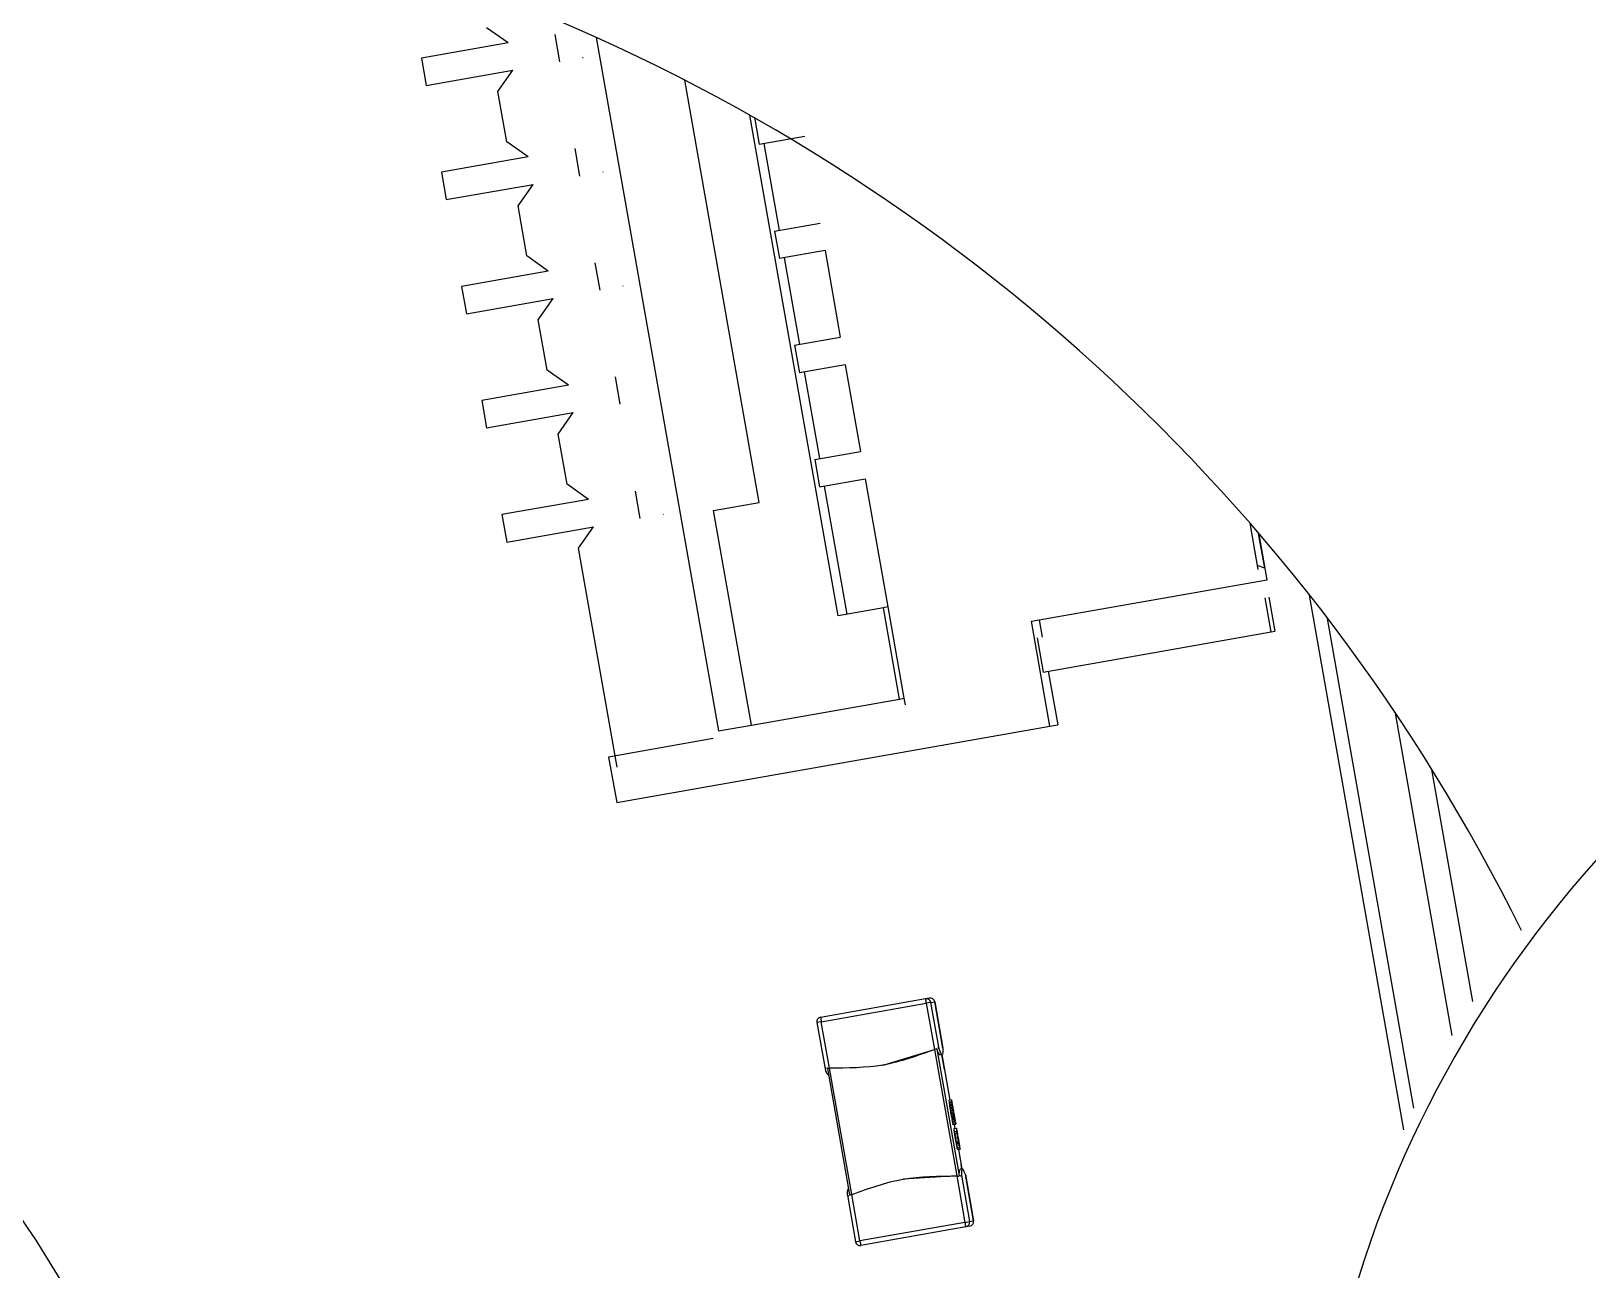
# Model space of a CAD drawing. Header units: millimetres. Extents: x -294 to 2792, y 5 to 1659.
# Drawn here: x 721.645 to 722.988, y 564.443 to 565.512 of the extents above; entities that cross this region are included whole.
import ezdxf

# ---------------------------------------------------------------- set-up
doc = ezdxf.new("R2010")
doc.units = ezdxf.units.MM
doc.layers.get('0').update_dxf_attribs({"lineweight": 18})

msp = doc.modelspace()

# ---------------------------------------------------------------- linework, layer by layer
at = {"color": 7, "linetype": 'Continuous', "lineweight": 25}
for p, q in [((722.0562, 565.5017), (722.0377, 565.5146)), ((722.0964, 565.5087), (722.1006, 565.4851)), ((722.0562, 565.5017), (721.9814, 565.4885)), ((722.1322, 565.5063), (722.2378, 564.9079)), ((721.9814, 565.4885), (721.9856, 565.4648)), ((722.1209, 565.4887), (722.1205, 565.4886)), ((721.9856, 565.4648), (722.0604, 565.478)), ((722.0474, 565.4595), (722.0604, 565.478)), ((722.2729, 565.105), (722.2086, 565.4695)), ((722.055, 565.4162), (722.0474, 565.4595)), ((722.3409, 565.0073), (722.2647, 565.4393)), ((722.2688, 565.4376), (722.273, 565.414)), ((722.0736, 565.4032), (722.055, 565.4162)), ((722.3123, 565.4209), (722.273, 565.414)), ((722.277, 565.4147), (722.2902, 565.3398)), ((722.0736, 565.4032), (721.9988, 565.39)), ((722.1138, 565.4103), (722.1179, 565.3866)), ((721.9988, 565.39), (722.0029, 565.3664)), ((722.1383, 565.3902), (722.1379, 565.3901)), ((722.0029, 565.3664), (722.0777, 565.3795)), ((722.0648, 565.361), (722.0777, 565.3795)), ((722.0724, 565.3177), (722.0648, 565.361)), ((722.2862, 565.3391), (722.3255, 565.3461)), ((722.2862, 565.3391), (722.2903, 565.3155)), ((722.3297, 565.3224), (722.2903, 565.3155)), ((722.3297, 565.3224), (722.3429, 565.2476)), ((722.0909, 565.3047), (722.0724, 565.3177)), ((722.1311, 565.3118), (722.1353, 565.2882)), ((722.2944, 565.3162), (722.3076, 565.2414)), ((722.0909, 565.3047), (722.0161, 565.2915)), ((722.0161, 565.2915), (722.0203, 565.2679)), ((722.0203, 565.2679), (722.0951, 565.2811)), ((722.0821, 565.2625), (722.0951, 565.2811)), ((722.1556, 565.2917), (722.1552, 565.2917)), ((722.0898, 565.2192), (722.0821, 565.2625)), ((722.3035, 565.2406), (722.3429, 565.2476)), ((722.3035, 565.2406), (722.3077, 565.217)), ((722.1083, 565.2062), (722.0898, 565.2192)), ((722.1485, 565.2133), (722.1527, 565.1897)), ((722.347, 565.2239), (722.3077, 565.217)), ((722.3117, 565.2177), (722.3249, 565.1429)), ((722.347, 565.2239), (722.3602, 565.1491)), ((722.1083, 565.2062), (722.0335, 565.193)), ((722.0335, 565.193), (722.0377, 565.1694)), ((722.0377, 565.1694), (722.1125, 565.1826)), ((722.0995, 565.164), (722.1125, 565.1826)), ((722.1071, 565.1207), (722.0995, 565.164)), ((722.3209, 565.1422), (722.3602, 565.1491)), ((722.3209, 565.1422), (722.325, 565.1185)), ((722.1257, 565.1077), (722.1071, 565.1207)), ((722.325, 565.1185), (722.3644, 565.1255)), ((722.3291, 565.1192), (722.3486, 565.0086)), ((722.3644, 565.1255), (722.3839, 565.0149)), ((722.1257, 565.1077), (722.0509, 565.0945)), ((722.1659, 565.1148), (722.17, 565.0912)), ((722.2335, 565.098), (722.2729, 565.105)), ((722.0509, 565.0945), (722.055, 565.0709)), ((722.19, 565.0947), (722.1903, 565.0948)), ((722.2662, 564.9129), (722.2335, 565.098)), ((722.055, 565.0709), (722.1298, 565.0841)), ((722.1169, 565.0656), (722.1298, 565.0841)), ((722.6963, 565.0871), (722.7033, 565.0471)), ((722.7092, 565.0482), (722.7039, 565.0782)), ((722.7113, 565.0384), (722.7044, 565.0777)), ((722.1502, 564.8765), (722.1169, 565.0656)), ((722.5079, 565.0025), (722.7047, 565.0372)), ((722.7092, 565.0482), (722.7027, 565.0505)), ((722.7047, 565.0372), (722.7113, 565.0384)), ((722.7476, 565.0251), (722.829, 564.5636)), ((722.3802, 565.0142), (722.3409, 565.0073)), ((722.3839, 565.0149), (722.3802, 565.0142)), ((722.3941, 564.9354), (722.3802, 565.0142)), ((722.3839, 565.0149), (722.3978, 564.9361)), ((722.7147, 564.9933), (722.7095, 565.0228)), ((722.7128, 565.0234), (722.718, 564.9939)), ((722.5238, 564.9119), (722.5079, 565.0025)), ((722.5145, 565.0037), (722.5171, 564.9889)), ((722.8378, 564.5825), (722.7634, 565.0048)), ((722.5127, 564.9881), (722.5179, 564.9586)), ((722.5179, 564.9586), (722.7147, 564.9933)), ((722.7147, 564.9933), (722.718, 564.9939)), ((722.5223, 564.9594), (722.5305, 564.9131)), ((722.2662, 564.9129), (722.3941, 564.9354)), ((722.3941, 564.9354), (722.3978, 564.9361)), ((722.3978, 564.9361), (722.3988, 564.9305)), ((722.8709, 564.645), (722.8219, 564.9231)), ((722.1499, 564.846), (722.5238, 564.9119)), ((722.2378, 564.9079), (722.2662, 564.9129)), ((722.5238, 564.9119), (722.5305, 564.9131)), ((722.2332, 564.9013), (722.1429, 564.8854)), ((722.1429, 564.8854), (722.1499, 564.846)), ((722.8886, 564.6743), (722.8533, 564.8745)), ((722.3259, 564.6609), (722.4165, 564.6769)), ((722.4165, 564.6769), (722.4198, 564.6775)), ((722.3265, 564.657), (722.417, 564.6729)), ((722.4211, 564.6736), (722.417, 564.6729)), ((722.417, 564.6729), (722.4241, 564.6329)), ((722.4211, 564.6736), (722.4245, 564.6742)), ((722.4281, 564.6336), (722.4211, 564.6736)), ((722.4315, 564.6343), (722.4245, 564.6742)), ((722.4245, 564.6742), (722.4315, 564.6342)), ((722.4245, 564.6742), (722.4245, 564.6742)), ((722.3265, 564.657), (722.3227, 564.6563)), ((722.3227, 564.6563), (722.3297, 564.6163)), ((722.3335, 564.6169), (722.3265, 564.657)), ((722.3798, 564.6196), (722.4241, 564.6329)), ((722.426, 564.6337), (722.4241, 564.6329)), ((722.4241, 564.6329), (722.4255, 564.6335)), ((722.4241, 564.6329), (722.4434, 564.5239)), ((722.426, 564.6337), (722.4255, 564.6335)), ((722.4262, 564.6333), (722.4454, 564.5242)), ((722.4288, 564.6283), (722.4308, 564.6286)), ((722.4327, 564.6159), (722.4305, 564.6286)), ((722.4305, 564.6286), (722.4374, 564.5893)), ((722.3317, 564.6166), (722.3509, 564.5076)), ((722.3324, 564.6113), (722.3326, 564.6113)), ((722.3528, 564.5079), (722.3336, 564.6169)), ((722.3797, 564.6196), (722.3798, 564.6196)), ((722.4388, 564.5895), (722.4369, 564.5892)), ((722.437, 564.5876), (722.4369, 564.5892)), ((722.439, 564.588), (722.437, 564.5876)), ((722.4371, 564.5871), (722.437, 564.5876)), ((722.4371, 564.5871), (722.4391, 564.5874)), ((722.4375, 564.5856), (722.4371, 564.5871)), ((722.4395, 564.5859), (722.4375, 564.5856)), ((722.4394, 564.5857), (722.4375, 564.5854)), ((722.4395, 564.5851), (722.4375, 564.5847)), ((722.4378, 564.5832), (722.4375, 564.5847)), ((722.4395, 564.5845), (722.4375, 564.5841)), ((722.4376, 564.5826), (722.4375, 564.5841)), ((722.4376, 564.5848), (722.4377, 564.5844)), ((722.4396, 564.5829), (722.4376, 564.5826)), ((722.4377, 564.582), (722.4376, 564.5826)), ((722.4377, 564.5844), (722.4379, 564.5832)), ((722.4377, 564.582), (722.4397, 564.5824)), ((722.4382, 564.5805), (722.4377, 564.582)), ((722.438, 564.5821), (722.4378, 564.5832)), ((722.4381, 564.5857), (722.4381, 564.5855)), ((722.4385, 564.5792), (722.4381, 564.5812)), ((722.4401, 564.5806), (722.4381, 564.5803)), ((722.4385, 564.5797), (722.4382, 564.5813)), ((722.4385, 564.5797), (722.4382, 564.5811)), ((722.4401, 564.5809), (722.4382, 564.5805)), ((722.4388, 564.5895), (722.439, 564.588)), ((722.4389, 564.589), (722.4388, 564.5895)), ((722.439, 564.5886), (722.4389, 564.589)), ((722.4393, 564.5869), (722.439, 564.5886)), ((722.4392, 564.587), (722.439, 564.5884)), ((722.439, 564.5884), (722.439, 564.5878)), ((722.439, 564.588), (722.4391, 564.5874)), ((722.439, 564.5878), (722.439, 564.5877)), ((722.439, 564.5877), (722.4391, 564.5876)), ((722.4391, 564.5876), (722.4392, 564.587)), ((722.4391, 564.5874), (722.4395, 564.5859)), ((722.4394, 564.5865), (722.4393, 564.5869)), ((722.4395, 564.5859), (722.4394, 564.5865)), ((722.4395, 564.5852), (722.4397, 564.5847)), ((722.4396, 564.5847), (722.4395, 564.5852)), ((722.4395, 564.5851), (722.4397, 564.5836)), ((722.4395, 564.5845), (722.4396, 564.5829)), ((722.4396, 564.5839), (722.4395, 564.5845)), ((722.4398, 564.5836), (722.4396, 564.5847)), ((722.4396, 564.5835), (722.4396, 564.5839)), ((722.4399, 564.5818), (722.4396, 564.5835)), ((722.4399, 564.582), (722.4396, 564.5833)), ((722.4396, 564.5833), (722.4397, 564.5827)), ((722.4396, 564.5829), (722.4397, 564.5824)), ((722.4397, 564.5847), (722.4399, 564.5836)), ((722.4397, 564.5827), (722.4397, 564.5826)), ((722.4397, 564.5826), (722.4397, 564.5826)), ((722.4397, 564.5826), (722.4399, 564.582)), ((722.4397, 564.5824), (722.4401, 564.5809)), ((722.4399, 564.5824), (722.4398, 564.5824)), ((722.4401, 564.5825), (722.4399, 564.5836)), ((722.4399, 564.5836), (722.44, 564.583)), ((722.44, 564.583), (722.4399, 564.5829)), ((722.4399, 564.5824), (722.4401, 564.5825)), ((722.44, 564.5815), (722.4399, 564.5818)), ((722.4401, 564.5816), (722.44, 564.5816)), ((722.4401, 564.5809), (722.44, 564.5815)), ((722.4402, 564.5817), (722.4401, 564.5817)), ((722.4401, 564.5816), (722.4405, 564.5795)), ((722.4404, 564.58), (722.4401, 564.5816)), ((722.4401, 564.5816), (722.4401, 564.5816)), ((722.4402, 564.5817), (722.4402, 564.5817)), ((722.4406, 564.5795), (722.4402, 564.5817)), ((722.4402, 564.5817), (722.4405, 564.5801)), ((722.4402, 564.5815), (722.4404, 564.58)), ((722.4402, 564.5815), (722.4402, 564.5815)), ((722.4404, 564.58), (722.4402, 564.5815)), ((722.4401, 564.58), (722.4382, 564.5797)), ((722.4382, 564.5798), (722.4383, 564.5793)), ((722.4385, 564.5798), (722.4382, 564.5798)), ((722.4384, 564.5782), (722.4382, 564.5797)), ((722.4383, 564.5793), (722.4386, 564.5781)), ((722.4404, 564.5785), (722.4384, 564.5782)), ((722.4386, 564.577), (722.4384, 564.5782)), ((722.4387, 564.5781), (722.4386, 564.5786)), ((722.4388, 564.5782), (722.4386, 564.5781)), ((722.4406, 564.5774), (722.4386, 564.577)), ((722.4389, 564.5774), (722.4387, 564.5781)), ((722.4407, 564.5765), (722.4388, 564.5762)), ((722.4391, 564.5741), (722.4388, 564.5762)), ((722.439, 564.5773), (722.4389, 564.5774)), ((722.4392, 564.5747), (722.4389, 564.5763)), ((722.4391, 564.5746), (722.4389, 564.5761)), ((722.439, 564.5773), (722.4409, 564.5776)), ((722.439, 564.5772), (722.439, 564.5773)), ((722.439, 564.5765), (722.439, 564.5772)), ((722.4391, 564.5768), (722.439, 564.577)), ((722.441, 564.5768), (722.439, 564.5765)), ((722.4391, 564.5759), (722.439, 564.5765)), ((722.4392, 564.5763), (722.4391, 564.5768)), ((722.4411, 564.5745), (722.4391, 564.5741)), ((722.4392, 564.576), (722.4392, 564.5763)), ((722.4392, 564.5755), (722.4392, 564.5756)), ((722.4393, 564.5748), (722.4392, 564.5755)), ((722.4393, 564.5748), (722.4392, 564.5755)), ((722.4413, 564.5753), (722.4393, 564.575)), ((722.4394, 564.5743), (722.4393, 564.5748)), ((722.4394, 564.574), (722.4393, 564.5748)), ((722.4412, 564.5737), (722.4393, 564.5733)), ((722.4394, 564.5724), (722.4393, 564.5733)), ((722.4396, 564.5737), (722.4394, 564.5745)), ((722.4395, 564.5737), (722.4394, 564.574)), ((722.4396, 564.5723), (722.4394, 564.5733)), ((722.4414, 564.5727), (722.4394, 564.5724)), ((722.4415, 564.5741), (722.4395, 564.5737)), ((722.4398, 564.5713), (722.4396, 564.5723)), ((722.4399, 564.5717), (722.4397, 564.5725)), ((722.4417, 564.5712), (722.4397, 564.5709)), ((722.44, 564.571), (722.4398, 564.572)), ((722.4398, 564.5709), (722.4398, 564.5713)), ((722.4419, 564.5707), (722.4399, 564.5703)), ((722.4402, 564.5686), (722.44, 564.5702)), ((722.4401, 564.58), (722.4404, 564.5785)), ((722.4404, 564.5681), (722.4401, 564.5701)), ((722.4421, 564.5689), (722.4401, 564.5686)), ((722.4402, 564.568), (722.4401, 564.5686)), ((722.4402, 564.5801), (722.4403, 564.5797)), ((722.4402, 564.5797), (722.4402, 564.5801)), ((722.4404, 564.5785), (722.4402, 564.5797)), ((722.4402, 564.5738), (722.4402, 564.5735)), ((722.4405, 564.5686), (722.4402, 564.5703)), ((722.4404, 564.5686), (722.4402, 564.57)), ((722.4422, 564.5684), (722.4402, 564.568)), ((722.4403, 564.5797), (722.4405, 564.5785)), ((722.4405, 564.5801), (722.4404, 564.58)), ((722.4404, 564.58), (722.4404, 564.58)), ((722.4405, 564.5795), (722.4404, 564.5795)), ((722.4404, 564.5785), (722.4406, 564.5774)), ((722.4405, 564.5779), (722.4404, 564.5785)), ((722.4405, 564.5795), (722.4406, 564.5795)), ((722.4406, 564.579), (722.4405, 564.579)), ((722.4407, 564.5774), (722.4405, 564.5785)), ((722.4405, 564.5785), (722.4406, 564.5779)), ((722.4406, 564.5779), (722.4405, 564.5779)), ((722.4406, 564.579), (722.4407, 564.5785)), ((722.4409, 564.5777), (722.4406, 564.579)), ((722.4407, 564.5785), (722.4406, 564.5784)), ((722.4406, 564.5774), (722.4407, 564.5774)), ((722.4407, 564.5785), (722.4409, 564.5777)), ((722.4409, 564.5777), (722.4407, 564.5777)), ((722.4409, 564.5776), (722.4407, 564.5775)), ((722.4409, 564.5766), (722.4407, 564.5766)), ((722.4407, 564.5765), (722.4411, 564.5745)), ((722.4408, 564.5765), (722.4407, 564.5765)), ((722.4407, 564.5705), (722.4408, 564.5704)), ((722.441, 564.575), (722.4408, 564.5765)), ((722.4408, 564.5764), (722.4411, 564.575)), ((722.4408, 564.5764), (722.4408, 564.5764)), ((722.4411, 564.575), (722.4408, 564.5764)), ((722.4409, 564.5776), (722.4409, 564.5777)), ((722.4409, 564.5776), (722.441, 564.5768)), ((722.4409, 564.5776), (722.4409, 564.5776)), ((722.4409, 564.5766), (722.4409, 564.5766)), ((722.4413, 564.5745), (722.4409, 564.5766)), ((722.4409, 564.5766), (722.4411, 564.575)), ((722.4411, 564.5762), (722.4409, 564.5762)), ((722.441, 564.5774), (722.441, 564.5772)), ((722.4411, 564.5762), (722.441, 564.5774)), ((722.441, 564.5772), (722.4412, 564.5767)), ((722.441, 564.5768), (722.4411, 564.5762)), ((722.4412, 564.5758), (722.441, 564.5758)), ((722.4411, 564.575), (722.441, 564.575)), ((722.4412, 564.5764), (722.4411, 564.5763)), ((722.4413, 564.5752), (722.4411, 564.5751)), ((722.4413, 564.5752), (722.4411, 564.5751)), ((722.4411, 564.575), (722.4411, 564.575)), ((722.4411, 564.5745), (722.4413, 564.5745)), ((722.4414, 564.5744), (722.4411, 564.5743)), ((722.4411, 564.5682), (722.4417, 564.5649)), ((722.4412, 564.5764), (722.4412, 564.5767)), ((722.4412, 564.5767), (722.4412, 564.5764)), ((722.4412, 564.5764), (722.4412, 564.5764)), ((722.4412, 564.576), (722.4412, 564.5758)), ((722.4413, 564.5757), (722.4412, 564.576)), ((722.4412, 564.5758), (722.4413, 564.5752)), ((722.4412, 564.5758), (722.4412, 564.5758)), ((722.4413, 564.5751), (722.4412, 564.5758)), ((722.4412, 564.5758), (722.4413, 564.5752)), ((722.4412, 564.5737), (722.4414, 564.5727)), ((722.4413, 564.5737), (722.4412, 564.5737)), ((722.4414, 564.5748), (722.4413, 564.5757)), ((722.4414, 564.5748), (722.4413, 564.5753)), ((722.4413, 564.5752), (722.4414, 564.5744)), ((722.4413, 564.5752), (722.4414, 564.5747)), ((722.4414, 564.5747), (722.4413, 564.5751)), ((722.4414, 564.5727), (722.4413, 564.5737)), ((722.4414, 564.5749), (722.4415, 564.5741)), ((722.4415, 564.5742), (722.4414, 564.5748)), ((722.4416, 564.5741), (722.4414, 564.5748)), ((722.4414, 564.5744), (722.4415, 564.5741)), ((722.4414, 564.5737), (722.4416, 564.5726)), ((722.4414, 564.5737), (722.4414, 564.5737)), ((722.4416, 564.5726), (722.4414, 564.5737)), ((722.4416, 564.5716), (722.4414, 564.5727)), ((722.4415, 564.5741), (722.4415, 564.5742)), ((722.4415, 564.5741), (722.4416, 564.5741)), ((722.4416, 564.5734), (722.4415, 564.5733)), ((722.4418, 564.5723), (722.4415, 564.5723)), ((722.4417, 564.5734), (722.4416, 564.5734)), ((722.4416, 564.5726), (722.4417, 564.5716)), ((722.4418, 564.5712), (722.4416, 564.5726)), ((722.4418, 564.5712), (722.4416, 564.5716)), ((722.4418, 564.5729), (722.4417, 564.5734)), ((722.4417, 564.5729), (722.4419, 564.572)), ((722.4417, 564.5729), (722.4417, 564.5729)), ((722.4418, 564.5722), (722.4417, 564.5729)), ((722.4417, 564.5716), (722.4418, 564.5712)), ((722.4418, 564.5727), (722.4418, 564.5727)), ((722.4419, 564.572), (722.4418, 564.572)), ((722.4419, 564.5707), (722.4418, 564.5712)), ((722.4421, 564.5711), (722.4418, 564.571)), ((722.4419, 564.5721), (722.4419, 564.5721)), ((722.442, 564.5717), (722.4419, 564.5717)), ((722.4419, 564.5713), (722.442, 564.5714)), ((722.442, 564.5705), (722.4419, 564.5705)), ((722.4419, 564.5705), (722.4422, 564.5689)), ((722.4422, 564.5706), (722.442, 564.5706)), ((722.4423, 564.5684), (722.442, 564.5705)), ((722.442, 564.5705), (722.4424, 564.5684)), ((722.4421, 564.5705), (722.442, 564.5705)), ((722.4423, 564.5689), (722.4421, 564.5705)), ((722.4421, 564.5704), (722.4424, 564.569)), ((722.4422, 564.5704), (722.4421, 564.5704)), ((722.4421, 564.5689), (722.4422, 564.5684)), ((722.4422, 564.5689), (722.4421, 564.5689)), ((722.4422, 564.5706), (722.4422, 564.5706)), ((722.4426, 564.5685), (722.4422, 564.5706)), ((722.4422, 564.5706), (722.4425, 564.569)), ((722.4424, 564.569), (722.4422, 564.5704)), ((722.4422, 564.5684), (722.4423, 564.5684)), ((722.4424, 564.569), (722.4423, 564.5689)), ((722.4424, 564.5684), (722.4423, 564.5684)), ((722.4425, 564.569), (722.4424, 564.569)), ((722.4424, 564.5684), (722.4426, 564.5685)), ((722.441, 564.5648), (722.443, 564.5651)), ((722.4433, 564.5623), (722.4414, 564.562)), ((722.4416, 564.5604), (722.4435, 564.5607)), ((722.442, 564.5597), (722.4418, 564.561)), ((722.442, 564.5595), (722.442, 564.5597)), ((722.4421, 564.5588), (722.442, 564.5596)), ((722.4428, 564.5549), (722.4421, 564.5588)), ((722.4442, 564.5569), (722.4422, 564.5565)), ((722.4427, 564.5557), (722.4427, 564.5557)), ((722.4437, 564.5609), (722.4436, 564.5611)), ((722.4437, 564.5613), (722.444, 564.5601)), ((722.4441, 564.5598), (722.4438, 564.5615)), ((722.4439, 564.56), (722.444, 564.5591)), ((722.4447, 564.556), (722.4439, 564.56)), ((722.444, 564.5601), (722.444, 564.5599)), ((722.444, 564.5591), (722.4448, 564.5553)), ((722.4447, 564.556), (722.4447, 564.556)), ((722.4448, 564.5535), (722.4428, 564.5531)), ((722.4431, 564.5519), (722.4428, 564.5531)), ((722.4451, 564.5522), (722.4431, 564.5519)), ((722.4432, 564.5512), (722.4431, 564.5519)), ((722.4452, 564.5516), (722.4432, 564.5512)), ((722.4453, 564.5532), (722.4433, 564.5528)), ((722.4458, 564.5483), (722.4438, 564.5479)), ((722.4462, 564.547), (722.4442, 564.5466)), ((722.4448, 564.5535), (722.4451, 564.5522)), ((722.4449, 564.5467), (722.4479, 564.5301)), ((722.4452, 564.5516), (722.445, 564.5531)), ((722.4451, 564.5522), (722.4452, 564.5516)), ((722.4457, 564.5505), (722.4455, 564.5505)), ((722.4481, 564.5302), (722.4462, 564.5298)), ((722.4479, 564.5301), (722.4472, 564.5337)), ((722.3972, 564.5212), (722.3971, 564.5212)), ((722.4434, 564.5239), (722.3972, 564.5212)), ((722.4433, 564.5239), (722.4454, 564.5237)), ((722.4433, 564.5239), (722.4503, 564.4838)), ((722.4448, 564.5238), (722.4454, 564.5237)), ((722.4474, 564.5246), (722.4544, 564.4846)), ((722.4508, 564.5252), (722.4578, 564.4852)), ((722.4578, 564.4852), (722.4508, 564.5251)), ((722.349, 564.5072), (722.356, 564.4672)), ((722.35, 564.5129), (722.3497, 564.5128)), ((722.3598, 564.4679), (722.3527, 564.5079)), ((722.4503, 564.4838), (722.3598, 564.4679)), ((722.4512, 564.4799), (722.3606, 564.464)), ((722.4503, 564.4838), (722.4544, 564.4846)), ((722.4546, 564.4805), (722.4512, 564.4799)), ((722.4544, 564.4846), (722.4578, 564.4852)), ((722.4578, 564.4852), (722.4578, 564.4852)), ((722.356, 564.4672), (722.3598, 564.4679))]:
    msp.add_line(p, q, dxfattribs=at)
for points in [[(722.4315, 564.6342), (722.4315, 564.6318), (722.4314, 564.6301), (722.4311, 564.629), (722.4308, 564.6286), (722.4303, 564.6289), (722.4297, 564.6298), (722.429, 564.6314), (722.4281, 564.6336)], [(722.4508, 564.5252), (722.4499, 564.5274), (722.4492, 564.529), (722.4486, 564.5299), (722.4481, 564.5302), (722.4478, 564.5297), (722.4475, 564.5287), (722.4474, 564.527), (722.4474, 564.5246)]]:
    msp.add_lwpolyline(points, dxfattribs=at)
for centre, radius, start, end in [((721.4561, 564.0069), 1.6448, 26.2994, 69.0656), ((723.7234, 564.1427), 0.9785, 7.5295, 189.0017), ((720.7877, 563.9093), 1.0267, 10.0389, 57.4171), ((722.4432, 564.6786), 0.0268, 183.5738, 192.1341), ((722.4171, 564.6729), 0.004, 9.9799, 99.9799), ((722.4205, 564.6735), 0.004, 10, 100), ((722.4205, 564.6735), 0.004, 9.9799, 99.9799), ((722.3266, 564.657), 0.004, 100, 190), ((722.3527, 564.6626), 0.0268, 183.5738, 192.1341), ((722.4344, 564.6344), 0.00826, 187.8955, 227.7487), ((722.3379, 564.6174), 0.00826, 187.8955, 227.7487), ((720.679, 563.8107), 1.0258, 10.029, 47.277), ((722.4535, 564.526), 0.00826, 152.2513, 192.1045), ((722.357, 564.509), 0.00826, 152.2513, 192.1045), ((722.4769, 564.4875), 0.0268, 187.8659, 196.4262), ((722.4505, 564.4839), 0.004, 280.0201, 10.0201), ((722.4539, 564.4845), 0.004, 280, 10), ((722.4539, 564.4845), 0.004, 280.0201, 10.0201), ((722.3599, 564.4679), 0.004, 190, 280), ((722.3864, 564.4715), 0.0268, 187.8659, 196.4262)]:
    msp.add_arc(centre, radius, start, end, dxfattribs=at)
for points in [[(722.4241, 564.6329), (722.4094, 564.6276), (722.3802, 564.617), (722.3491, 564.617), (722.3335, 564.6169)], [(722.3315, 564.6171), (722.3318, 564.617), (722.3324, 564.617), (722.3332, 564.617), (722.3335, 564.6169)], [(722.443, 564.5651), (722.443, 564.5651), (722.443, 564.5651), (722.4431, 564.5649), (722.4432, 564.5646), (722.4432, 564.5643), (722.4433, 564.5641)], [(722.4453, 564.5532), (722.4452, 564.5533), (722.4452, 564.5536), (722.4451, 564.554), (722.4451, 564.5542), (722.445, 564.5543), (722.445, 564.5542), (722.4451, 564.5539), (722.4451, 564.5536), (722.4452, 564.5533), (722.4452, 564.5531)], [(722.4461, 564.5482), (722.4461, 564.5478), (722.4462, 564.5471), (722.4462, 564.547), (722.4462, 564.547)], [(722.3527, 564.5079), (722.3674, 564.5132), (722.3966, 564.5238), (722.4277, 564.5238), (722.4433, 564.5239)], [(722.3527, 564.5079), (722.3524, 564.5078), (722.3518, 564.5075), (722.3512, 564.5072), (722.3509, 564.5071)]]:
    msp.add_open_spline(points, degree=3, dxfattribs=at)
for points, knots in [([(722.4255, 564.6335), (722.4256, 564.6335), (722.426, 564.6334), (722.4261, 564.6334), (722.4262, 564.6333), (722.4262, 564.6333)], [0, 0, 0, 0, 0.0003317429, 0.0006632672, 0.0007634592, 0.0007634592, 0.0007634592, 0.0007634592]), ([(722.4281, 564.6336), (722.4281, 564.6337), (722.4279, 564.6339), (722.4273, 564.634), (722.4269, 564.6341), (722.4268, 564.6341)], [0, 0, 0, 0, 0.000669034, 0.001338294, 0.001497882, 0.001497882, 0.001497882, 0.001497882]), ([(722.3306, 564.6171), (722.3304, 564.617), (722.3299, 564.6167), (722.3297, 564.6164), (722.3297, 564.6163), (722.3297, 564.6163)], [0, 0, 0, 0, 0.000599505, 0.001200107, 0.001363054, 0.001363054, 0.001363054, 0.001363054]), ([(722.3317, 564.6166), (722.3317, 564.6167), (722.3317, 564.6168), (722.3319, 564.6169), (722.3321, 564.617), (722.3322, 564.617)], [0, 0, 0, 0, 0.0003043081, 0.0006087348, 0.0006902866, 0.0006902866, 0.0006902866, 0.0006902866]), ([(722.4375, 564.5847), (722.4375, 564.5849), (722.4375, 564.5853), (722.4375, 564.5853), (722.4375, 564.5854)], [0, 0, 0, 0, 0.0003015426, 0.0006187568, 0.0006187568, 0.0006187568, 0.0006187568]), ([(722.4394, 564.5857), (722.4394, 564.5857), (722.4394, 564.5856), (722.4395, 564.5853), (722.4395, 564.5851)], [0, 0, 0, 0, 0.0003172143, 0.0006187568, 0.0006187568, 0.0006187568, 0.0006187568]), ([(722.4396, 564.5851), (722.4396, 564.5853), (722.4395, 564.5856), (722.4395, 564.5857), (722.4394, 564.5857)], [0, 0, 0, 0, 0.0003003893, 0.0006193096, 0.0006193096, 0.0006193096, 0.0006193096]), ([(722.4399, 564.5836), (722.4398, 564.5839), (722.4397, 564.5844), (722.4396, 564.5849), (722.4396, 564.5851)], [0, 0, 0, 0, 0.00081804, 0.001579631, 0.001579631, 0.001579631, 0.001579631]), ([(722.4401, 564.5806), (722.4401, 564.5806), (722.4401, 564.5805), (722.4401, 564.5802), (722.4401, 564.58)], [0, 0, 0, 0, 0.0003172143, 0.0006187568, 0.0006187568, 0.0006187568, 0.0006187568]), ([(722.4403, 564.5801), (722.4402, 564.5802), (722.4401, 564.5806), (722.4401, 564.5806), (722.4401, 564.5806)], [0, 0, 0, 0, 0.0003003893, 0.0006193096, 0.0006193096, 0.0006193096, 0.0006193096]), ([(722.4382, 564.5797), (722.4382, 564.5799), (722.4381, 564.5802), (722.4381, 564.5803), (722.4381, 564.5803)], [0, 0, 0, 0, 0.0003015426, 0.0006187568, 0.0006187568, 0.0006187568, 0.0006187568]), ([(722.4393, 564.5751), (722.4393, 564.5751), (722.4393, 564.5751), (722.4393, 564.5751), (722.4393, 564.5751), (722.4393, 564.575), (722.4393, 564.575)], [0, 0, 0, 0, 0.0000342467, 0.0000664721, 0.0000986975, 0.0001329445, 0.0001329445, 0.0001329445, 0.0001329445]), ([(722.4394, 564.5745), (722.4394, 564.5746), (722.4394, 564.5748), (722.4394, 564.5749), (722.4393, 564.5751), (722.4393, 564.5751), (722.4393, 564.5751)], [0, 0, 0, 0, 0.000178383, 0.0003288577, 0.000464057, 0.0006009115, 0.0006009115, 0.0006009115, 0.0006009115]), ([(722.4394, 564.5742), (722.4394, 564.5742), (722.4394, 564.5742), (722.4394, 564.5743), (722.4394, 564.5743), (722.4394, 564.5743)], [0, 0, 0, 0, 0.0000585856, 0.000085439, 0.0001124388, 0.0001124388, 0.0001124388, 0.0001124388]), ([(722.4397, 564.5709), (722.4397, 564.5711), (722.4396, 564.5715), (722.4395, 564.5721), (722.4394, 564.5724)], [0, 0, 0, 0, 0.00073297, 0.001494409, 0.001494409, 0.001494409, 0.001494409]), ([(722.4398, 564.572), (722.4398, 564.5721), (722.4397, 564.5723), (722.4397, 564.5726), (722.4397, 564.5727), (722.4397, 564.5729), (722.4396, 564.573), (722.4397, 564.573), (722.4397, 564.573)], [0, 0, 0, 0, 0.000276651, 0.000399377, 0.000517782, 0.000637433, 0.000763732, 0.001052964, 0.001052964, 0.001052964, 0.001052964]), ([(722.4399, 564.5703), (722.4399, 564.5704), (722.4398, 564.5704), (722.4398, 564.5707), (722.4397, 564.5709)], [0, 0, 0, 0, 0.0003086535, 0.0005941658, 0.0005941658, 0.0005941658, 0.0005941658]), ([(722.4401, 564.5707), (722.4401, 564.5708), (722.4401, 564.5708), (722.44, 564.571), (722.44, 564.5713), (722.4399, 564.5715), (722.4399, 564.5717)], [0, 0, 0, 0, 0.000240142, 0.0004620521, 0.0006952471, 0.0009655717, 0.0009655717, 0.0009655717, 0.0009655717]), ([(722.4405, 564.5785), (722.4405, 564.5788), (722.4404, 564.5794), (722.4403, 564.5798), (722.4403, 564.5801)], [0, 0, 0, 0, 0.00081804, 0.001579631, 0.001579631, 0.001579631, 0.001579631]), ([(722.4412, 564.5767), (722.4411, 564.5768), (722.4411, 564.577), (722.441, 564.5773), (722.441, 564.5775), (722.441, 564.5776), (722.4409, 564.5777)], [0, 0, 0, 0, 0.000231839, 0.000469166, 0.000732601, 0.001037513, 0.001037513, 0.001037513, 0.001037513]), ([(722.4413, 564.5755), (722.4413, 564.5755), (722.4413, 564.5754), (722.4413, 564.5753), (722.4414, 564.5751), (722.4414, 564.575), (722.4414, 564.5749)], [0, 0, 0, 0, 0.0001368546, 0.0002720538, 0.0004225285, 0.0006009115, 0.0006009115, 0.0006009115, 0.0006009115]), ([(722.4413, 564.5753), (722.4413, 564.5754), (722.4413, 564.5754), (722.4413, 564.5754), (722.4413, 564.5755), (722.4413, 564.5755), (722.4413, 564.5755)], [0, 0, 0, 0, 0.000034247, 0.0000664724, 0.0000986978, 0.0001329445, 0.0001329445, 0.0001329445, 0.0001329445]), ([(722.4414, 564.5746), (722.4414, 564.5746), (722.4414, 564.5746), (722.4414, 564.5746), (722.4414, 564.5747), (722.4414, 564.5747), (722.4414, 564.5747)], [0, 0, 0, 0, 0.0000391959, 0.0000765885, 0.0001147322, 0.0001560424, 0.0001560424, 0.0001560424, 0.0001560424]), ([(722.4414, 564.5747), (722.4414, 564.5747), (722.4414, 564.5746), (722.4414, 564.5746), (722.4414, 564.5746), (722.4414, 564.5746)], [0, 0, 0, 0, 0.0000269998, 0.0000538532, 0.0001124388, 0.0001124388, 0.0001124388, 0.0001124388]), ([(722.4414, 564.5727), (722.4415, 564.5724), (722.4416, 564.5719), (722.4416, 564.5715), (722.4417, 564.5712)], [0, 0, 0, 0, 0.000761438, 0.001494409, 0.001494409, 0.001494409, 0.001494409]), ([(722.4416, 564.5734), (722.4416, 564.5734), (722.4416, 564.5734), (722.4416, 564.5733), (722.4416, 564.5732), (722.4416, 564.573), (722.4417, 564.5729), (722.4417, 564.5726), (722.4417, 564.5725), (722.4418, 564.5723)], [0, 0, 0, 0, 0.000173047, 0.000296248, 0.000495098, 0.000586845, 0.000747633, 0.000830919, 0.001055722, 0.001055722, 0.001055722, 0.001055722]), ([(722.4418, 564.5723), (722.4418, 564.5724), (722.4418, 564.5725), (722.4417, 564.5726), (722.4417, 564.5727), (722.4417, 564.5728), (722.4417, 564.5728), (722.4417, 564.5729), (722.4417, 564.5729), (722.4417, 564.5729)], [0, 0, 0, 0, 0.0001266178, 0.0001707043, 0.0002576644, 0.0003000857, 0.0004104175, 0.0004675936, 0.0005923638, 0.0005923638, 0.0005923638, 0.0005923638]), ([(722.4417, 564.5729), (722.4417, 564.5729), (722.4417, 564.5729), (722.4417, 564.5729), (722.4418, 564.5728), (722.4418, 564.5728), (722.4418, 564.5728), (722.4418, 564.5727), (722.4418, 564.5727), (722.4418, 564.5727)], [0, 0, 0, 0, 0.0000307131, 0.0000614329, 0.0000921603, 0.0001228947, 0.000153634, 0.0001872826, 0.0002214749, 0.0002214749, 0.0002214749, 0.0002214749]), ([(722.4417, 564.5712), (722.4417, 564.5711), (722.4418, 564.5708), (722.4418, 564.5707), (722.4419, 564.5707)], [0, 0, 0, 0, 0.0002855124, 0.0005941658, 0.0005941658, 0.0005941658, 0.0005941658]), ([(722.4419, 564.572), (722.4419, 564.572), (722.4419, 564.5722), (722.4419, 564.5723), (722.4419, 564.5725), (722.4418, 564.5726), (722.4418, 564.5727), (722.4418, 564.5727), (722.4418, 564.5728)], [0, 0, 0, 0, 0.0001517806, 0.0002979908, 0.000430452, 0.0005612122, 0.0006765876, 0.0007940921, 0.0007940921, 0.0007940921, 0.0007940921]), ([(722.4418, 564.5727), (722.4418, 564.5726), (722.4418, 564.5726), (722.4418, 564.5725), (722.4418, 564.5725), (722.4419, 564.5724), (722.4419, 564.5723), (722.4419, 564.5722), (722.4419, 564.5722), (722.4419, 564.5721)], [0, 0, 0, 0, 0.0000748719, 0.000149764, 0.0002246704, 0.0002995803, 0.0003744818, 0.0004493659, 0.0005532607, 0.0005532607, 0.0005532607, 0.0005532607]), ([(722.4418, 564.5723), (722.4418, 564.5723), (722.4418, 564.5722), (722.4418, 564.5721), (722.4418, 564.5719), (722.4419, 564.5718), (722.4419, 564.5716), (722.4419, 564.5715), (722.4419, 564.5714), (722.4419, 564.5713)], [0, 0, 0, 0, 0.000135286, 0.000270585, 0.000405895, 0.000541219, 0.000676552, 0.000811893, 0.001000322, 0.001000322, 0.001000322, 0.001000322]), ([(722.442, 564.5714), (722.442, 564.5714), (722.4419, 564.5715), (722.4419, 564.5716), (722.4419, 564.5717), (722.4419, 564.5718), (722.4418, 564.572), (722.4418, 564.5721), (722.4418, 564.5722), (722.4418, 564.5723)], [0, 0, 0, 0, 0.0001275722, 0.0002551632, 0.0003827728, 0.0005103981, 0.0006380329, 0.0007656688, 0.0009525476, 0.0009525476, 0.0009525476, 0.0009525476]), ([(722.4419, 564.5717), (722.4419, 564.5717), (722.4419, 564.5718), (722.4419, 564.5718), (722.4419, 564.5719), (722.4419, 564.572), (722.4419, 564.572), (722.4419, 564.5721), (722.4419, 564.5722), (722.4418, 564.5722)], [0, 0, 0, 0, 0.0000765696, 0.0001146462, 0.0001908851, 0.0002670497, 0.0003051013, 0.0003812231, 0.0004929059, 0.0004929059, 0.0004929059, 0.0004929059]), ([(722.4419, 564.5721), (722.4419, 564.5721), (722.4419, 564.5721), (722.4419, 564.572), (722.4419, 564.5719), (722.4419, 564.5719), (722.442, 564.5718), (722.442, 564.5718), (722.442, 564.5718), (722.442, 564.5717)], [0, 0, 0, 0, 0.0000550647, 0.0001101405, 0.0001652303, 0.0002203366, 0.0002754595, 0.0003317182, 0.0003889182, 0.0003889182, 0.0003889182, 0.0003889182]), ([(722.4419, 564.572), (722.4419, 564.5719), (722.4419, 564.5718), (722.4419, 564.5716), (722.442, 564.5715), (722.442, 564.5714), (722.442, 564.5712), (722.442, 564.5711), (722.4421, 564.5711), (722.4421, 564.5711), (722.4421, 564.5711)], [0, 0, 0, 0, 0.0001574277, 0.0002804916, 0.0003419484, 0.0004422184, 0.0006174696, 0.000701549, 0.0007855782, 0.00096723, 0.00096723, 0.00096723, 0.00096723]), ([(722.442, 564.5713), (722.442, 564.5714), (722.442, 564.5714), (722.442, 564.5715), (722.442, 564.5716), (722.442, 564.5717), (722.442, 564.5718), (722.442, 564.5719), (722.4419, 564.572), (722.4419, 564.572)], [0, 0, 0, 0, 0.0000932809, 0.0001865608, 0.0002798238, 0.0003730603, 0.0004662679, 0.000568633, 0.00067177, 0.00067177, 0.00067177, 0.00067177]), ([(722.442, 564.5716), (722.442, 564.5716), (722.442, 564.5716), (722.442, 564.5716), (722.442, 564.5716), (722.442, 564.5716), (722.442, 564.5717), (722.4419, 564.5717), (722.4419, 564.5717), (722.4419, 564.5717)], [0, 0, 0, 0, 0.0000350772, 0.0000525902, 0.0000701082, 0.0000876314, 0.0001051593, 0.0001139117, 0.0001371441, 0.0001371441, 0.0001371441, 0.0001371441]), ([(722.442, 564.5717), (722.442, 564.5717), (722.442, 564.5717), (722.442, 564.5717), (722.442, 564.5716), (722.442, 564.5716), (722.442, 564.5716), (722.442, 564.5716), (722.442, 564.5716), (722.442, 564.5716)], [0, 0, 0, 0, 0.0000198229, 0.0000396517, 0.000059485, 0.0000793195, 0.0000991514, 0.0001189782, 0.0001492089, 0.0001492089, 0.0001492089, 0.0001492089]), ([(722.4421, 564.5711), (722.4421, 564.5711), (722.4421, 564.5711), (722.4421, 564.5711), (722.4421, 564.5711), (722.4421, 564.5712), (722.4421, 564.5712), (722.4421, 564.5713), (722.4421, 564.5713), (722.442, 564.5713)], [0, 0, 0, 0, 0.0000668698, 0.0000835358, 0.0001169062, 0.0001502865, 0.0001836733, 0.000217793, 0.0002524717, 0.0002524717, 0.0002524717, 0.0002524717]), ([(722.4414, 564.562), (722.4413, 564.5624), (722.4412, 564.5631), (722.4411, 564.564), (722.441, 564.5646), (722.441, 564.5647), (722.441, 564.5648)], [0, 0, 0, 0, 0.00075806, 0.001444198, 0.002125803, 0.002871496, 0.002871496, 0.002871496, 0.002871496]), ([(722.4418, 564.561), (722.4417, 564.5613), (722.4416, 564.5618), (722.4415, 564.5625), (722.4414, 564.5629), (722.4414, 564.563), (722.4413, 564.563)], [0, 0, 0, 0, 0.000557978, 0.001041383, 0.001526453, 0.002088751, 0.002088751, 0.002088751, 0.002088751]), ([(722.4416, 564.5604), (722.4415, 564.5607), (722.4414, 564.5614), (722.4414, 564.5618), (722.4414, 564.562)], [0, 0, 0, 0, 0.000797008, 0.001564336, 0.001564336, 0.001564336, 0.001564336]), ([(722.4422, 564.5565), (722.4421, 564.5572), (722.4418, 564.5586), (722.4417, 564.5598), (722.4416, 564.5604)], [0, 0, 0, 0, 0.001945795, 0.003933731, 0.003933731, 0.003933731, 0.003933731]), ([(722.4422, 564.5587), (722.4422, 564.5587), (722.4422, 564.5587), (722.4422, 564.5589), (722.4421, 564.5592), (722.4421, 564.5594), (722.442, 564.5595)], [0, 0, 0, 0, 0.0002379657, 0.0004490367, 0.0006601077, 0.0008980734, 0.0008980734, 0.0008980734, 0.0008980734]), ([(722.4428, 564.5531), (722.4427, 564.5536), (722.4425, 564.5547), (722.4423, 564.5559), (722.4422, 564.5565)], [0, 0, 0, 0, 0.001746767, 0.003470774, 0.003470774, 0.003470774, 0.003470774]), ([(722.4431, 564.5528), (722.4431, 564.5532), (722.4429, 564.554), (722.4428, 564.5546), (722.4428, 564.5549)], [0, 0, 0, 0, 0.001090533, 0.002169494, 0.002169494, 0.002169494, 0.002169494]), ([(722.443, 564.5651), (722.443, 564.5651), (722.443, 564.565), (722.443, 564.5644), (722.4432, 564.5635), (722.4433, 564.5627), (722.4433, 564.5623)], [0, 0, 0, 0, 0.000745693, 0.001427298, 0.002113436, 0.002871496, 0.002871496, 0.002871496, 0.002871496]), ([(722.4438, 564.5615), (722.4437, 564.562), (722.4435, 564.563), (722.4434, 564.5637), (722.4433, 564.5641)], [0, 0, 0, 0, 0.001309538, 0.002632544, 0.002632544, 0.002632544, 0.002632544]), ([(722.4433, 564.5634), (722.4433, 564.5633), (722.4434, 564.5633), (722.4435, 564.5629), (722.4436, 564.5622), (722.4437, 564.5616), (722.4437, 564.5613)], [0, 0, 0, 0, 0.000562298, 0.001047368, 0.001530773, 0.002088751, 0.002088751, 0.002088751, 0.002088751]), ([(722.4436, 564.5611), (722.4436, 564.5615), (722.4435, 564.5619), (722.4434, 564.5624), (722.4433, 564.5628), (722.4433, 564.563), (722.4433, 564.5633), (722.4433, 564.5633), (722.4433, 564.5634)], [0, 0, 0, 0, 0.000609289, 0.000876185, 0.001130825, 0.001385464, 0.001652361, 0.002261649, 0.002261649, 0.002261649, 0.002261649]), ([(722.4433, 564.5623), (722.4434, 564.5621), (722.4434, 564.5617), (722.4435, 564.5611), (722.4435, 564.5607)], [0, 0, 0, 0, 0.000767328, 0.001564336, 0.001564336, 0.001564336, 0.001564336]), ([(722.4435, 564.5607), (722.4436, 564.5602), (722.4438, 564.559), (722.444, 564.5576), (722.4442, 564.5569)], [0, 0, 0, 0, 0.001987936, 0.003933731, 0.003933731, 0.003933731, 0.003933731]), ([(722.4442, 564.5569), (722.4441, 564.5574), (722.444, 564.5584), (722.4438, 564.5597), (722.4437, 564.5606), (722.4437, 564.5608), (722.4437, 564.5609)], [0, 0, 0, 0, 0.001080629, 0.002027169, 0.002973783, 0.004054607, 0.004054607, 0.004054607, 0.004054607]), ([(722.444, 564.5599), (722.444, 564.5598), (722.4441, 564.5595), (722.4441, 564.5593), (722.4442, 564.5591), (722.4442, 564.559), (722.4442, 564.559)], [0, 0, 0, 0, 0.0002379657, 0.0004490367, 0.0006601077, 0.0008980734, 0.0008980734, 0.0008980734, 0.0008980734]), ([(722.4442, 564.559), (722.4442, 564.559), (722.4442, 564.5591), (722.4442, 564.5593), (722.4441, 564.5595), (722.4441, 564.5597), (722.4441, 564.5598)], [0, 0, 0, 0, 0.0002217498, 0.000420622, 0.0006192198, 0.0008402307, 0.0008402307, 0.0008402307, 0.0008402307]), ([(722.445, 564.5531), (722.445, 564.5533), (722.4449, 564.5536), (722.4447, 564.5545), (722.4445, 564.5556), (722.4443, 564.5565), (722.4442, 564.5569)], [0, 0, 0, 0, 0.001013202, 0.001937172, 0.002862081, 0.003877849, 0.003877849, 0.003877849, 0.003877849]), ([(722.4442, 564.5569), (722.4443, 564.5563), (722.4445, 564.555), (722.4447, 564.554), (722.4448, 564.5535)], [0, 0, 0, 0, 0.001724007, 0.003470774, 0.003470774, 0.003470774, 0.003470774]), ([(722.4453, 564.5532), (722.4453, 564.5536), (722.4451, 564.5542), (722.445, 564.5548), (722.4449, 564.5553), (722.4449, 564.5556), (722.4448, 564.5559), (722.4447, 564.556), (722.4447, 564.556)], [0, 0, 0, 0, 0.000780072, 0.001122557, 0.001449628, 0.001776699, 0.002119184, 0.002899256, 0.002899256, 0.002899256, 0.002899256]), ([(722.4448, 564.5553), (722.4448, 564.555), (722.4449, 564.5544), (722.445, 564.5536), (722.4451, 564.5532)], [0, 0, 0, 0, 0.001078961, 0.002169494, 0.002169494, 0.002169494, 0.002169494]), ([(722.4437, 564.5501), (722.4437, 564.5503), (722.4436, 564.5505), (722.4435, 564.5512), (722.4433, 564.5519), (722.4432, 564.5525), (722.4431, 564.5528)], [0, 0, 0, 0, 0.00071505, 0.001366299, 0.002014228, 0.00272017, 0.00272017, 0.00272017, 0.00272017]), ([(722.4438, 564.5479), (722.4437, 564.5484), (722.4436, 564.5494), (722.4433, 564.5506), (722.4432, 564.5512)], [0, 0, 0, 0, 0.001668784, 0.003326444, 0.003326444, 0.003326444, 0.003326444]), ([(722.4433, 564.5528), (722.4433, 564.5527), (722.4434, 564.5524), (722.4434, 564.552), (722.4435, 564.5518), (722.4435, 564.5517), (722.4435, 564.5517)], [0, 0, 0, 0, 0.000301846, 0.000564779, 0.000827908, 0.001130266, 0.001130266, 0.001130266, 0.001130266]), ([(722.4439, 564.5484), (722.4439, 564.5484), (722.4439, 564.5485), (722.4439, 564.5489), (722.4438, 564.5494), (722.4437, 564.5499), (722.4437, 564.5501)], [0, 0, 0, 0, 0.000447485, 0.000864393, 0.001284975, 0.001742658, 0.001742658, 0.001742658, 0.001742658]), ([(722.4442, 564.5466), (722.4442, 564.5467), (722.4441, 564.5468), (722.4439, 564.5476), (722.4438, 564.5479)], [0, 0, 0, 0, 0.000687461, 0.00137216, 0.00137216, 0.00137216, 0.00137216]), ([(722.4451, 564.5532), (722.4452, 564.5529), (722.4453, 564.5523), (722.4454, 564.5515), (722.4456, 564.5509), (722.4456, 564.5506), (722.4457, 564.5505)], [0, 0, 0, 0, 0.000705942, 0.001353871, 0.00200512, 0.00272017, 0.00272017, 0.00272017, 0.00272017]), ([(722.4452, 564.5531), (722.4452, 564.553), (722.4453, 564.5527), (722.4453, 564.5523), (722.4454, 564.5521), (722.4454, 564.552), (722.4454, 564.552), (722.4454, 564.5521), (722.4454, 564.5521), (722.4454, 564.5523), (722.4454, 564.5524), (722.4453, 564.5527), (722.4453, 564.553), (722.4453, 564.5532)], [0, 0, 0, 0, 0.000298065, 0.000560191, 0.000822613, 0.001121457, 0.001270892, 0.001405356, 0.001531499, 0.001657299, 0.001790794, 0.001938774, 0.002296085, 0.002296085, 0.002296085, 0.002296085]), ([(722.4459, 564.5488), (722.4458, 564.5488), (722.4458, 564.5489), (722.4457, 564.5492), (722.4456, 564.5495), (722.4456, 564.5499), (722.4454, 564.5506), (722.4453, 564.5512), (722.4452, 564.5516)], [0, 0, 0, 0, 0.000780072, 0.001122557, 0.001449628, 0.001776699, 0.002119184, 0.002899256, 0.002899256, 0.002899256, 0.002899256]), ([(722.4452, 564.5516), (722.4453, 564.5509), (722.4455, 564.5497), (722.4457, 564.5488), (722.4458, 564.5483)], [0, 0, 0, 0, 0.00165766, 0.003326444, 0.003326444, 0.003326444, 0.003326444]), ([(722.4457, 564.5505), (722.4457, 564.5506), (722.4457, 564.5508), (722.4456, 564.5515), (722.4455, 564.5523), (722.4454, 564.5529), (722.4453, 564.5532)], [0, 0, 0, 0, 0.000715251, 0.001367581, 0.0020237, 0.002749269, 0.002749269, 0.002749269, 0.002749269]), ([(722.4457, 564.5505), (722.4457, 564.5502), (722.4458, 564.5498), (722.4458, 564.5492), (722.4459, 564.5489), (722.4459, 564.5488), (722.4459, 564.5488)], [0, 0, 0, 0, 0.000457683, 0.000878265, 0.001295173, 0.001742658, 0.001742658, 0.001742658, 0.001742658]), ([(722.4461, 564.5482), (722.446, 564.5485), (722.4459, 564.5492), (722.4458, 564.55), (722.4457, 564.5505)], [0, 0, 0, 0, 0.001156374, 0.002313834, 0.002313834, 0.002313834, 0.002313834]), ([(722.4458, 564.5483), (722.4459, 564.5479), (722.4461, 564.5472), (722.4461, 564.547), (722.4462, 564.547)], [0, 0, 0, 0, 0.000684699, 0.00137216, 0.00137216, 0.00137216, 0.00137216]), ([(722.4434, 564.5239), (722.4435, 564.5239), (722.4438, 564.5239), (722.4441, 564.5238), (722.4445, 564.5238), (722.4447, 564.5238), (722.4448, 564.5238)], [0, 0, 0, 0, 0.000368808, 0.000737616, 0.001106424, 0.001475016, 0.001475016, 0.001475016, 0.001475016]), ([(722.4454, 564.5242), (722.4454, 564.5242), (722.4453, 564.5241), (722.4451, 564.5239), (722.4449, 564.5238), (722.4448, 564.5238)], [0, 0, 0, 0, 0.00033565, 0.0006714309, 0.0007614462, 0.0007614462, 0.0007614462, 0.0007614462]), ([(722.4463, 564.5237), (722.4465, 564.5238), (722.4471, 564.5241), (722.4473, 564.5244), (722.4474, 564.5245), (722.4474, 564.5246)], [0, 0, 0, 0, 0.000660697, 0.001322603, 0.001502183, 0.001502183, 0.001502183, 0.001502183]), ([(722.349, 564.5072), (722.349, 564.5071), (722.3491, 564.5069), (722.3496, 564.5068), (722.35, 564.5067), (722.3501, 564.5067)], [0, 0, 0, 0, 0.000606666, 0.001213538, 0.001358249, 0.001358249, 0.001358249, 0.001358249]), ([(722.3515, 564.5073), (722.3514, 564.5073), (722.3511, 564.5074), (722.3509, 564.5075), (722.3509, 564.5076), (722.3509, 564.5076)], [0, 0, 0, 0, 0.0003009245, 0.0006016507, 0.0006924736, 0.0006924736, 0.0006924736, 0.0006924736])]:
    msp.add_open_spline(points, degree=3, knots=knots, dxfattribs=at)

doc.saveas('drawing.dxf')
